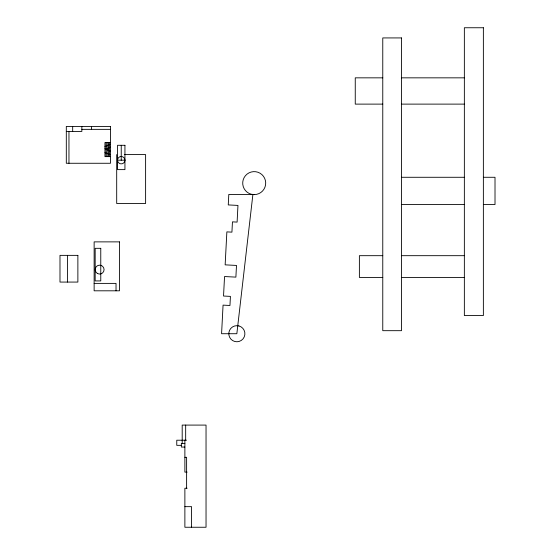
<?xml version="1.0" encoding="UTF-8"?>
<svg xmlns="http://www.w3.org/2000/svg" width="555" height="555" viewBox="0 0 555 555"><rect width="100%" height="100%" fill="white"/><g stroke="black" fill="none" stroke-linecap="round" stroke-linejoin="round"><path stroke-width="0.83" d="M252.9 194.437L236.846 333.721L221.584 333.721L223.061 305.125L229.957 305.486L230.429 296.391L223.533 296.03L224.546 276.536L235.889 277.125L236.492 265.436L225.15 264.853L226.863 231.879L231.928 232.143L232.455 221.861L237.103 222.104L237.963 205.419L228.258 204.92L228.799 194.437L254.204 194.611A11.495 11.495 0 0 0 264.624 178.259A11.495 11.495 0 0 0 245.4 175.727A11.495 11.495 0 0 0 251.228 194.222L254.204 194.611M106.06 149.226L110.459 147.179M104.95 146.582L110.459 144.251M382.77 77.839L355.256 77.839L355.256 104.118L382.77 104.118M401.494 77.839L464.355 77.839M401.494 104.118L464.355 104.118M81.849 129.357L110.459 129.357M66.309 131.424L81.849 131.424L81.849 126.429M110.459 142.566L104.95 142.566L104.95 156.628L110.459 156.628M124.348 154.588L145.611 154.588L145.611 203.498L116.696 203.498L116.696 154.588M117.535 160.187L124.937 160.187A3.698 3.698 0 0 1 119.387 163.392A3.698 3.698 0 0 1 119.387 156.982A3.698 3.698 0 0 1 124.937 160.187M401.494 177.281L464.355 177.281M483.37 177.281L495.011 177.281L495.011 204.524L483.37 204.524M401.494 204.524L464.355 204.524M382.77 255.682L359.383 255.682L359.383 277.445L382.77 277.445M401.494 255.682L464.355 255.682M401.494 277.445L464.355 277.445M94.135 283.39L116.03 283.39L116.03 290.806M186.501 440.219L176.768 440.219L176.768 445.339L181.416 445.339M184.877 443.473L181.339 443.473L181.339 447.052L184.877 447.052M184.877 457.313L186.612 457.313L186.612 488.247M187.118 472.111L184.877 472.111L184.877 440.219M187.118 488.247L184.877 488.247L184.877 527.25L206.037 527.25L206.037 425.088L182.193 425.088L182.193 443.521M184.877 506.653L191.572 506.653L191.572 527.25M104.95 152.667L110.459 154.644M104.95 148.705L110.459 151.279M185.668 425.088L185.668 440.219M121.24 145.299L121.24 160.187M109.384 142.566L109.384 156.628M108.454 142.566L108.454 156.628M107.17 142.566L107.17 156.628M106.06 142.566L106.06 156.628M91.568 126.429L91.568 129.357M72.677 126.429L72.677 131.424M68.959 131.424L68.959 163.267M67.46 255.362L67.46 282.072M483.37 27.75L464.355 27.75L464.355 315.552L483.37 315.552L483.37 27.75M401.494 37.927L382.77 37.927L382.77 330.683L401.494 330.683L401.494 37.927M110.459 126.429L66.309 126.429L66.309 163.267L110.459 163.267L110.459 126.429M124.937 145.299L117.535 145.299L117.535 169.622L124.937 169.622L124.937 145.299M119.485 241.876L94.135 241.876L94.135 290.806L119.485 290.806L119.485 241.876M100.767 248.321L95.169 248.321L95.169 280.92L100.767 280.92L100.767 248.321M77.873 255.362L59.989 255.362L59.989 282.072L77.873 282.072L77.873 255.362M238.927 325.945L236.846 325.674A8.047 8.047 0 0 0 229.555 337.121A8.047 8.047 0 0 0 243.014 338.89A8.047 8.047 0 0 0 238.927 325.945M97.396 273.462A4.454 4.454 0 0 0 104.069 269.612A4.454 4.454 0 0 0 97.396 265.755A4.454 4.454 0 0 0 97.396 273.462"/></g></svg>
